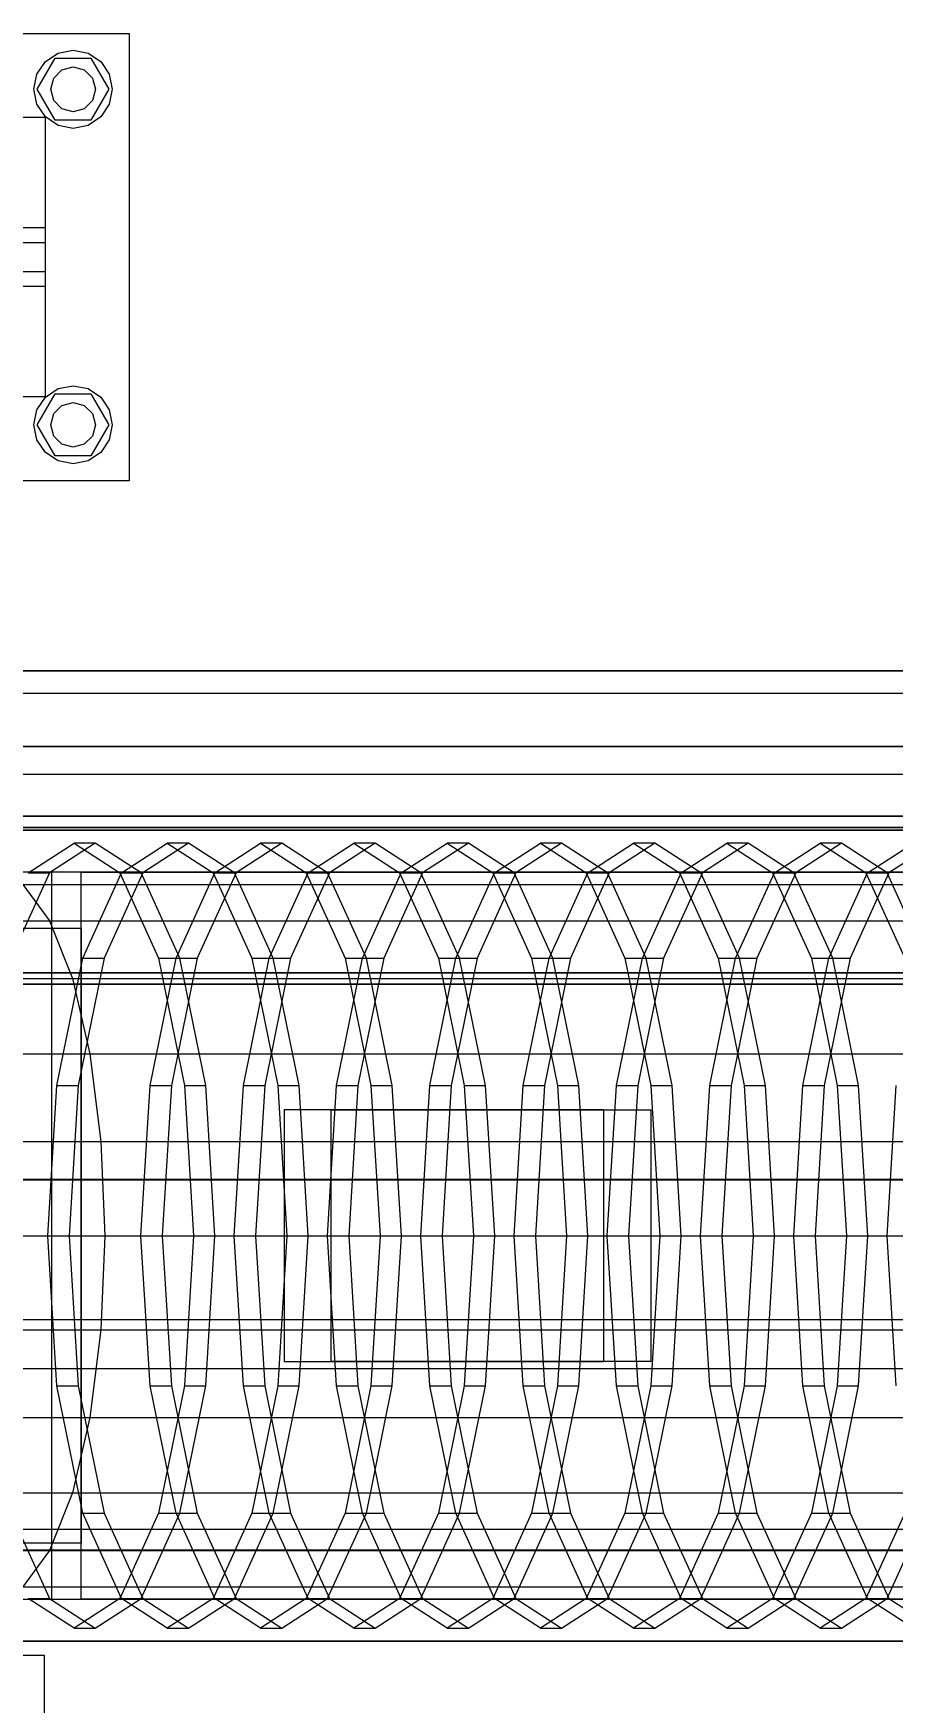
# Model space of a CAD drawing. Header units: millimetres. Extents: x -1970 to 34302, y -65268 to 6837.
# Drawn here: x 10099 to 10406, y -17537 to -16940 of the extents above; entities that cross this region are included whole.
import ezdxf

# ---------------------------------------------------------------- set-up
doc = ezdxf.new("R2010")
doc.units = ezdxf.units.MM
for name, color, linetype, lineweight in [('COTAS_O', 1, 'Continuous', 0), ('superior_C01', 7, 'Continuous', 0), ('superior_mezcladora', 7, 'Continuous', 0)]:
    doc.layers.add(name, color=color, linetype=linetype, lineweight=lineweight)
doc.dimstyles.new('R19_100', dxfattribs={"dimtxt": 250, "dimasz": 150, "dimexe": 150, "dimexo": 80, "dimgap": 100, "dimtad": 1, "dimtih": 1, "dimtoh": 1, "dimdsep": 46, "dimcen": 0.09, "dimadec": 0, "dimazin": 0, "dimtfac": 1, "dimtdec": 4, "dimtofl": 0, "dimtmove": 0, "dimatfit": 3, "dimfxl": 1, "dimtolj": 1, "dimtzin": 0, "dimarcsym": 0})

# ---------------------------------------------------------------- blocks, each defined once
blk = doc.blocks.new('*D29')
at = {"layer": 'COTAS_O', "color": 0, "lineweight": -2, "transparency": 16777216}
for p, q in [((10489.53, -17350), (9719.53, -17350)), ((9869.53, -18500), (9869.53, -17500)), ((10489.53, -18650), (9719.53, -18650))]:
    blk.add_line(p, q, dxfattribs=at)
at = {"layer": 'COTAS_O', "color": 0, "transparency": 16777216}
for points in [[(9844.53, -17500), (9894.53, -17500), (9869.53, -17350)], [(9844.53, -18500), (9894.53, -18500), (9869.53, -18650)]]:
    blk.add_solid(points, dxfattribs=at)
at = {"layer": 'Defpoints', "color": 0, "transparency": 16777216}
for p in [(9869.53, -17350), (10569.53, -17350), (10569.53, -18650)]:
    blk.add_point(p, dxfattribs=at)

msp = doc.modelspace()

# ---------------------------------------------------------------- linework, layer by layer
at = {"layer": 'superior_C01'}
for p, q in [((9973.098, -16940), (10133.098, -16940)), ((10133.098, -16940), (10133.098, -17100)), ((10103.198, -16950.101), (10107.74, -16947.066)), ((10107.74, -16947.066), (10113.098, -16946)), ((10113.098, -16946), (10118.455, -16947.066)), ((10118.455, -16947.066), (10122.997, -16950.101)), ((10099.098, -16960), (10100.163, -16954.642)), ((10100.163, -16954.642), (10103.198, -16950.101)), ((10100.298, -16960), (10106.698, -16948.915)), ((10106.169, -16956), (10109.098, -16953.072)), ((10106.698, -16948.915), (10119.498, -16948.915)), ((10109.098, -16953.072), (10113.098, -16952)), ((10113.098, -16952), (10117.098, -16953.072)), ((10117.098, -16953.072), (10120.026, -16956)), ((10119.498, -16948.915), (10125.898, -16960)), ((10122.997, -16950.101), (10126.032, -16954.642)), ((10126.032, -16954.642), (10127.098, -16960)), ((10100.163, -16965.358), (10099.098, -16960)), ((10106.698, -16971.085), (10100.298, -16960)), ((10105.098, -16960), (10106.169, -16956)), ((10106.169, -16964), (10105.098, -16960)), ((10125.898, -16960), (10119.498, -16971.085)), ((10120.026, -16956), (10121.098, -16960)), ((10121.098, -16960), (10120.026, -16964)), ((10127.098, -16960), (10126.032, -16965.358)), ((10103.198, -16969.899), (10100.163, -16965.358)), ((10109.098, -16966.928), (10106.169, -16964)), ((10120.026, -16964), (10117.098, -16966.928)), ((10126.032, -16965.358), (10122.997, -16969.899)), ((10003.098, -16970), (10103.098, -16970)), ((10103.098, -16970), (10103.098, -17070)), ((10107.74, -16972.934), (10103.198, -16969.899)), ((10119.498, -16971.085), (10106.698, -16971.085)), ((10113.098, -16968), (10109.098, -16966.928)), ((10117.098, -16966.928), (10113.098, -16968)), ((10122.997, -16969.899), (10118.455, -16972.934)), ((10113.098, -16974), (10107.74, -16972.934)), ((10118.455, -16972.934), (10113.098, -16974)), ((10103.098, -17009.6), (10095.098, -17009.6)), ((10103.098, -17009.6), (10103.098, -17014.8)), ((10095.098, -17014.8), (10103.098, -17014.8)), ((10103.098, -17014.8), (10103.098, -17025.2)), ((10095.098, -17025.2), (10103.098, -17025.2)), ((10103.098, -17025.2), (10103.098, -17030.4)), ((10095.098, -17030.4), (10103.098, -17030.4)), ((10103.198, -17070.101), (10107.74, -17067.066)), ((10107.74, -17067.066), (10113.098, -17066)), ((10113.098, -17066), (10118.455, -17067.066)), ((10118.455, -17067.066), (10122.997, -17070.101)), ((10103.098, -17070), (10003.098, -17070)), ((10100.163, -17074.642), (10103.198, -17070.101)), ((10100.298, -17080), (10106.698, -17068.915)), ((10106.169, -17076), (10109.098, -17073.072)), ((10106.698, -17068.915), (10119.498, -17068.915)), ((10109.098, -17073.072), (10113.098, -17072)), ((10113.098, -17072), (10117.098, -17073.072)), ((10117.098, -17073.072), (10120.026, -17076)), ((10119.498, -17068.915), (10125.898, -17080)), ((10122.997, -17070.101), (10126.032, -17074.642)), ((10099.098, -17080), (10100.163, -17074.642)), ((10100.163, -17085.358), (10099.098, -17080)), ((10106.698, -17091.085), (10100.298, -17080)), ((10105.098, -17080), (10106.169, -17076)), ((10106.169, -17084), (10105.098, -17080)), ((10125.898, -17080), (10119.498, -17091.085)), ((10120.026, -17076), (10121.098, -17080)), ((10121.098, -17080), (10120.026, -17084)), ((10126.032, -17074.642), (10127.098, -17080)), ((10127.098, -17080), (10126.032, -17085.358)), ((10103.198, -17089.899), (10100.163, -17085.358)), ((10109.098, -17086.928), (10106.169, -17084)), ((10120.026, -17084), (10117.098, -17086.928)), ((10126.032, -17085.358), (10122.997, -17089.899)), ((10107.74, -17092.934), (10103.198, -17089.899)), ((10119.498, -17091.085), (10106.698, -17091.085)), ((10113.098, -17088), (10109.098, -17086.928)), ((10117.098, -17086.928), (10113.098, -17088)), ((10122.997, -17089.899), (10118.455, -17092.934)), ((10113.098, -17094), (10107.74, -17092.934)), ((10118.455, -17092.934), (10113.098, -17094)), ((10133.098, -17100), (9973.098, -17100)), ((9981.833, -17168), (10981.847, -17168)), ((10997.373, -17168), (9997.359, -17168)), ((9981.833, -17176), (10981.847, -17176)), ((9997.359, -17176), (10997.373, -17176)), ((9982.435, -17195), (10977.904, -17195)), ((10978.585, -17195), (9983.117, -17195)), ((9991.539, -17195), (10992.917, -17195)), ((10993.122, -17195), (9991.743, -17195)), ((9982.435, -17205), (10977.904, -17205)), ((9983.117, -17205), (10978.585, -17205)), ((9991.539, -17205), (10992.917, -17205)), ((9991.743, -17205), (10993.122, -17205)), ((10630.4, -17225), (9906.46, -17225)), ((9909.504, -17225), (10633.444, -17225)), ((10097.074, -17240.287), (10113.427, -17229.6)), ((10121.048, -17229.6), (10104.694, -17240.287)), ((10113.427, -17229.6), (10129.781, -17240.287)), ((10121.048, -17229.6), (10113.427, -17229.6)), ((10137.402, -17240.287), (10121.048, -17229.6)), ((10130.413, -17240.287), (10146.767, -17229.6)), ((10154.387, -17229.6), (10138.033, -17240.287)), ((10146.767, -17229.6), (10163.12, -17240.287)), ((10154.387, -17229.6), (10146.767, -17229.6)), ((10170.741, -17240.287), (10154.387, -17229.6)), ((10163.752, -17240.287), (10180.106, -17229.6)), ((10187.726, -17229.6), (10171.373, -17240.287)), ((10180.106, -17229.6), (10196.46, -17240.287)), ((10187.726, -17229.6), (10180.106, -17229.6)), ((10204.08, -17240.287), (10187.726, -17229.6)), ((10197.092, -17240.287), (10213.445, -17229.6)), ((10221.066, -17229.6), (10204.712, -17240.287)), ((10213.445, -17229.6), (10229.799, -17240.287)), ((10221.066, -17229.6), (10213.445, -17229.6)), ((10237.419, -17240.287), (10221.066, -17229.6)), ((10230.431, -17240.287), (10246.785, -17229.6)), ((10254.405, -17229.6), (10238.051, -17240.287)), ((10246.785, -17229.6), (10263.138, -17240.287)), ((10254.405, -17229.6), (10246.785, -17229.6)), ((10270.759, -17240.287), (10254.405, -17229.6)), ((10263.77, -17240.287), (10280.124, -17229.6)), ((10287.744, -17229.6), (10271.391, -17240.287)), ((10280.124, -17229.6), (10296.478, -17240.287)), ((10287.744, -17229.6), (10280.124, -17229.6)), ((10304.098, -17240.287), (10287.744, -17229.6)), ((10297.109, -17240.287), (10313.463, -17229.6)), ((10321.084, -17229.6), (10304.73, -17240.287)), ((10313.463, -17229.6), (10329.817, -17240.287)), ((10321.084, -17229.6), (10313.463, -17229.6)), ((10337.437, -17240.287), (10321.084, -17229.6)), ((10330.449, -17240.287), (10346.803, -17229.6)), ((10354.423, -17229.6), (10338.069, -17240.287)), ((10346.803, -17229.6), (10363.156, -17240.287)), ((10354.423, -17229.6), (10346.803, -17229.6)), ((10370.777, -17240.287), (10354.423, -17229.6)), ((10363.788, -17240.287), (10380.142, -17229.6)), ((10387.762, -17229.6), (10371.408, -17240.287)), ((10380.142, -17229.6), (10396.496, -17240.287)), ((10387.762, -17229.6), (10380.142, -17229.6)), ((10404.116, -17240.287), (10387.762, -17229.6)), ((10397.127, -17240.287), (10413.481, -17229.6)), ((10421.102, -17229.6), (10404.748, -17240.287)), ((10542.076, -17240), (10084.851, -17240)), ((10104.694, -17240.287), (10090.83, -17270.722)), ((10097.074, -17240.287), (10104.694, -17240.287)), ((10600.696, -17240), (10105.369, -17240)), ((10105.369, -17240), (10105.369, -17500)), ((10116.022, -17240), (10105.369, -17240)), ((10116.022, -17500), (10116.022, -17240)), ((10116.022, -17240), (10611.349, -17240)), ((10116.549, -17270.722), (10130.413, -17240.287)), ((10138.033, -17240.287), (10124.169, -17270.722)), ((10129.781, -17240.287), (10143.645, -17270.722)), ((10129.781, -17240.287), (10137.402, -17240.287)), ((10130.413, -17240.287), (10138.033, -17240.287)), ((10151.266, -17270.722), (10137.402, -17240.287)), ((10149.888, -17270.722), (10163.752, -17240.287)), ((10171.373, -17240.287), (10157.509, -17270.722)), ((10163.12, -17240.287), (10176.984, -17270.722)), ((10163.12, -17240.287), (10170.741, -17240.287)), ((10163.752, -17240.287), (10171.373, -17240.287)), ((10184.605, -17270.722), (10170.741, -17240.287)), ((10183.227, -17270.722), (10197.092, -17240.287)), ((10204.712, -17240.287), (10190.848, -17270.722)), ((10196.46, -17240.287), (10210.324, -17270.722)), ((10196.46, -17240.287), (10204.08, -17240.287)), ((10197.092, -17240.287), (10204.712, -17240.287)), ((10217.944, -17270.722), (10204.08, -17240.287)), ((10216.567, -17270.722), (10230.431, -17240.287)), ((10238.051, -17240.287), (10224.187, -17270.722)), ((10229.799, -17240.287), (10243.663, -17270.722)), ((10229.799, -17240.287), (10237.419, -17240.287)), ((10230.431, -17240.287), (10238.051, -17240.287)), ((10251.284, -17270.722), (10237.419, -17240.287)), ((10249.906, -17270.722), (10263.77, -17240.287)), ((10271.391, -17240.287), (10257.526, -17270.722)), ((10263.138, -17240.287), (10277.002, -17270.722)), ((10263.138, -17240.287), (10270.759, -17240.287)), ((10263.77, -17240.287), (10271.391, -17240.287)), ((10284.623, -17270.722), (10270.759, -17240.287)), ((10283.245, -17270.722), (10297.109, -17240.287)), ((10304.73, -17240.287), (10290.866, -17270.722)), ((10296.478, -17240.287), (10310.342, -17270.722)), ((10296.478, -17240.287), (10304.098, -17240.287)), ((10297.109, -17240.287), (10304.73, -17240.287)), ((10317.962, -17270.722), (10304.098, -17240.287)), ((10316.585, -17270.722), (10330.449, -17240.287)), ((10338.069, -17240.287), (10324.205, -17270.722)), ((10329.817, -17240.287), (10343.681, -17270.722)), ((10329.817, -17240.287), (10337.437, -17240.287)), ((10330.449, -17240.287), (10338.069, -17240.287)), ((10351.301, -17270.722), (10337.437, -17240.287)), ((10349.924, -17270.722), (10363.788, -17240.287)), ((10371.408, -17240.287), (10357.544, -17270.722)), ((10363.156, -17240.287), (10377.02, -17270.722)), ((10363.156, -17240.287), (10370.777, -17240.287)), ((10363.788, -17240.287), (10371.408, -17240.287)), ((10384.641, -17270.722), (10370.777, -17240.287)), ((10383.263, -17270.722), (10397.127, -17240.287)), ((10404.748, -17240.287), (10390.884, -17270.722)), ((10396.496, -17240.287), (10410.36, -17270.722)), ((10396.496, -17240.287), (10404.116, -17240.287)), ((10397.127, -17240.287), (10404.748, -17240.287)), ((10417.98, -17270.722), (10404.116, -17240.287)), ((10074.61, -17244.43), (10531.834, -17244.43)), ((10095.092, -17244.43), (10104.635, -17257.417)), ((10095.092, -17244.43), (10552.317, -17244.43)), ((10065.066, -17257.417), (10522.291, -17257.417)), ((10104.635, -17257.417), (10112.83, -17278.076)), ((10104.635, -17257.417), (10561.86, -17257.417)), ((9925.512, -17260), (10116.022, -17260)), ((10097.151, -17260), (10116.022, -17260)), ((10116.022, -17260), (10116.022, -17480)), ((10107.285, -17316.271), (10116.549, -17270.722)), ((10124.169, -17270.722), (10114.906, -17316.271)), ((10116.549, -17270.722), (10124.169, -17270.722)), ((10140.624, -17316.271), (10149.888, -17270.722)), ((10143.645, -17270.722), (10152.909, -17316.271)), ((10143.645, -17270.722), (10151.266, -17270.722)), ((10157.509, -17270.722), (10148.245, -17316.271)), ((10149.888, -17270.722), (10157.509, -17270.722)), ((10160.529, -17316.271), (10151.266, -17270.722)), ((10173.964, -17316.271), (10183.227, -17270.722)), ((10176.984, -17270.722), (10186.248, -17316.271)), ((10176.984, -17270.722), (10184.605, -17270.722)), ((10190.848, -17270.722), (10181.584, -17316.271)), ((10183.227, -17270.722), (10190.848, -17270.722)), ((10193.869, -17316.271), (10184.605, -17270.722)), ((10207.303, -17316.271), (10216.567, -17270.722)), ((10210.324, -17270.722), (10219.587, -17316.271)), ((10210.324, -17270.722), (10217.944, -17270.722)), ((10224.187, -17270.722), (10214.924, -17316.271)), ((10216.567, -17270.722), (10224.187, -17270.722)), ((10227.208, -17316.271), (10217.944, -17270.722)), ((10240.642, -17316.271), (10249.906, -17270.722)), ((10243.663, -17270.722), (10252.927, -17316.271)), ((10243.663, -17270.722), (10251.284, -17270.722)), ((10257.526, -17270.722), (10248.263, -17316.271)), ((10249.906, -17270.722), (10257.526, -17270.722)), ((10260.547, -17316.271), (10251.284, -17270.722)), ((10273.982, -17316.271), (10283.245, -17270.722)), ((10277.002, -17270.722), (10286.266, -17316.271)), ((10277.002, -17270.722), (10284.623, -17270.722)), ((10290.866, -17270.722), (10281.602, -17316.271)), ((10283.245, -17270.722), (10290.866, -17270.722)), ((10293.887, -17316.271), (10284.623, -17270.722)), ((10307.321, -17316.271), (10316.585, -17270.722)), ((10310.342, -17270.722), (10319.605, -17316.271)), ((10310.342, -17270.722), (10317.962, -17270.722)), ((10324.205, -17270.722), (10314.941, -17316.271)), ((10316.585, -17270.722), (10324.205, -17270.722)), ((10327.226, -17316.271), (10317.962, -17270.722)), ((10340.66, -17316.271), (10349.924, -17270.722)), ((10343.681, -17270.722), (10352.945, -17316.271)), ((10343.681, -17270.722), (10351.301, -17270.722)), ((10357.544, -17270.722), (10348.281, -17316.271)), ((10349.924, -17270.722), (10357.544, -17270.722)), ((10360.565, -17316.271), (10351.301, -17270.722)), ((10374, -17316.271), (10383.263, -17270.722)), ((10377.02, -17270.722), (10386.284, -17316.271)), ((10377.02, -17270.722), (10384.641, -17270.722)), ((10390.884, -17270.722), (10381.62, -17316.271)), ((10383.263, -17270.722), (10390.884, -17270.722)), ((10393.904, -17316.271), (10384.641, -17270.722)), ((10056.871, -17278.076), (10514.096, -17278.076)), ((10112.83, -17278.076), (10119.119, -17305)), ((10112.83, -17278.076), (10570.055, -17278.076)), ((10050.583, -17305), (10507.808, -17305)), ((10119.119, -17305), (10123.071, -17336.354)), ((10119.119, -17305), (10576.343, -17305)), ((10104.032, -17370), (10107.285, -17316.271)), ((10107.285, -17316.271), (10114.906, -17316.271)), ((10114.906, -17316.271), (10111.653, -17370)), ((10137.371, -17370), (10140.624, -17316.271)), ((10140.624, -17316.271), (10148.245, -17316.271)), ((10148.245, -17316.271), (10144.992, -17370)), ((10152.909, -17316.271), (10156.162, -17370)), ((10152.909, -17316.271), (10160.529, -17316.271)), ((10163.782, -17370), (10160.529, -17316.271)), ((10170.711, -17370), (10173.964, -17316.271)), ((10173.964, -17316.271), (10181.584, -17316.271)), ((10181.584, -17316.271), (10178.331, -17370)), ((10186.248, -17316.271), (10189.501, -17370)), ((10186.248, -17316.271), (10193.869, -17316.271)), ((10197.122, -17370), (10193.869, -17316.271)), ((10204.05, -17370), (10207.303, -17316.271)), ((10207.303, -17316.271), (10214.924, -17316.271)), ((10214.924, -17316.271), (10211.671, -17370)), ((10219.587, -17316.271), (10222.84, -17370)), ((10219.587, -17316.271), (10227.208, -17316.271)), ((10230.461, -17370), (10227.208, -17316.271)), ((10237.389, -17370), (10240.642, -17316.271)), ((10240.642, -17316.271), (10248.263, -17316.271)), ((10248.263, -17316.271), (10245.01, -17370)), ((10252.927, -17316.271), (10256.18, -17370)), ((10252.927, -17316.271), (10260.547, -17316.271)), ((10263.8, -17370), (10260.547, -17316.271)), ((10270.729, -17370), (10273.982, -17316.271)), ((10273.982, -17316.271), (10281.602, -17316.271)), ((10281.602, -17316.271), (10278.349, -17370)), ((10286.266, -17316.271), (10289.519, -17370)), ((10286.266, -17316.271), (10293.887, -17316.271)), ((10297.139, -17370), (10293.887, -17316.271)), ((10304.068, -17370), (10307.321, -17316.271)), ((10307.321, -17316.271), (10314.941, -17316.271)), ((10314.941, -17316.271), (10311.688, -17370)), ((10319.605, -17316.271), (10322.858, -17370)), ((10319.605, -17316.271), (10327.226, -17316.271)), ((10330.479, -17370), (10327.226, -17316.271)), ((10337.407, -17370), (10340.66, -17316.271)), ((10340.66, -17316.271), (10348.281, -17316.271)), ((10348.281, -17316.271), (10345.028, -17370)), ((10352.945, -17316.271), (10356.198, -17370)), ((10352.945, -17316.271), (10360.565, -17316.271)), ((10363.818, -17370), (10360.565, -17316.271)), ((10370.747, -17370), (10374, -17316.271)), ((10374, -17316.271), (10381.62, -17316.271)), ((10381.62, -17316.271), (10378.367, -17370)), ((10386.284, -17316.271), (10389.537, -17370)), ((10386.284, -17316.271), (10393.904, -17316.271)), ((10397.157, -17370), (10393.904, -17316.271)), ((10404.086, -17370), (10407.339, -17316.271)), ((10302.876, -17325), (10188.57, -17325)), ((10188.57, -17325), (10188.57, -17415)), ((10205.311, -17325), (10188.57, -17325)), ((10205.311, -17415), (10205.311, -17325)), ((10205.311, -17325), (10319.617, -17325)), ((10302.876, -17415), (10302.876, -17325)), ((10302.876, -17325), (10319.617, -17325)), ((10319.617, -17325), (10319.617, -17415)), ((10046.63, -17336.354), (10503.855, -17336.354)), ((10123.071, -17336.354), (10124.42, -17370)), ((10123.071, -17336.354), (10580.296, -17336.354)), ((10045.282, -17370), (10502.507, -17370)), ((10107.285, -17423.729), (10104.032, -17370)), ((10104.032, -17370), (10111.653, -17370)), ((10111.653, -17370), (10114.906, -17423.729)), ((10124.42, -17370), (10123.071, -17403.646)), ((10124.42, -17370), (10581.645, -17370)), ((10140.624, -17423.729), (10137.371, -17370)), ((10137.371, -17370), (10144.992, -17370)), ((10144.992, -17370), (10148.245, -17423.729)), ((10156.162, -17370), (10152.909, -17423.729)), ((10156.162, -17370), (10163.782, -17370)), ((10160.529, -17423.729), (10163.782, -17370)), ((10173.964, -17423.729), (10170.711, -17370)), ((10170.711, -17370), (10178.331, -17370)), ((10178.331, -17370), (10181.584, -17423.729)), ((10189.501, -17370), (10186.248, -17423.729)), ((10189.501, -17370), (10197.122, -17370)), ((10193.869, -17423.729), (10197.122, -17370)), ((10207.303, -17423.729), (10204.05, -17370)), ((10204.05, -17370), (10211.671, -17370)), ((10211.671, -17370), (10214.924, -17423.729)), ((10222.84, -17370), (10219.587, -17423.729)), ((10222.84, -17370), (10230.461, -17370)), ((10227.208, -17423.729), (10230.461, -17370)), ((10240.642, -17423.729), (10237.389, -17370)), ((10237.389, -17370), (10245.01, -17370)), ((10245.01, -17370), (10248.263, -17423.729)), ((10256.18, -17370), (10252.927, -17423.729)), ((10256.18, -17370), (10263.8, -17370)), ((10260.547, -17423.729), (10263.8, -17370)), ((10273.982, -17423.729), (10270.729, -17370)), ((10270.729, -17370), (10278.349, -17370)), ((10278.349, -17370), (10281.602, -17423.729)), ((10289.519, -17370), (10286.266, -17423.729)), ((10289.519, -17370), (10297.139, -17370)), ((10293.887, -17423.729), (10297.139, -17370)), ((10307.321, -17423.729), (10304.068, -17370)), ((10304.068, -17370), (10311.688, -17370)), ((10311.688, -17370), (10314.941, -17423.729)), ((10322.858, -17370), (10319.605, -17423.729)), ((10322.858, -17370), (10330.479, -17370)), ((10327.226, -17423.729), (10330.479, -17370)), ((10340.66, -17423.729), (10337.407, -17370)), ((10337.407, -17370), (10345.028, -17370)), ((10345.028, -17370), (10348.281, -17423.729)), ((10356.198, -17370), (10352.945, -17423.729)), ((10356.198, -17370), (10363.818, -17370)), ((10360.565, -17423.729), (10363.818, -17370)), ((10374, -17423.729), (10370.747, -17370)), ((10370.747, -17370), (10378.367, -17370)), ((10378.367, -17370), (10381.62, -17423.729)), ((10389.537, -17370), (10386.284, -17423.729)), ((10389.537, -17370), (10397.157, -17370)), ((10393.904, -17423.729), (10397.157, -17370)), ((10407.339, -17423.729), (10404.086, -17370)), ((10404.086, -17370), (10411.706, -17370)), ((10046.63, -17403.646), (10503.855, -17403.646)), ((10123.071, -17403.646), (10119.119, -17435)), ((10123.071, -17403.646), (10580.296, -17403.646)), ((10188.57, -17415), (10302.876, -17415)), ((10188.57, -17415), (10205.311, -17415)), ((10319.617, -17415), (10205.311, -17415)), ((10319.617, -17415), (10302.876, -17415)), ((10116.549, -17469.278), (10107.285, -17423.729)), ((10107.285, -17423.729), (10114.906, -17423.729)), ((10114.906, -17423.729), (10124.169, -17469.278)), ((10149.888, -17469.278), (10140.624, -17423.729)), ((10140.624, -17423.729), (10148.245, -17423.729)), ((10152.909, -17423.729), (10143.645, -17469.278)), ((10148.245, -17423.729), (10157.509, -17469.278)), ((10151.266, -17469.278), (10160.529, -17423.729)), ((10152.909, -17423.729), (10160.529, -17423.729)), ((10183.227, -17469.278), (10173.964, -17423.729)), ((10173.964, -17423.729), (10181.584, -17423.729)), ((10186.248, -17423.729), (10176.984, -17469.278)), ((10181.584, -17423.729), (10190.848, -17469.278)), ((10184.605, -17469.278), (10193.869, -17423.729)), ((10186.248, -17423.729), (10193.869, -17423.729)), ((10216.567, -17469.278), (10207.303, -17423.729)), ((10207.303, -17423.729), (10214.924, -17423.729)), ((10219.587, -17423.729), (10210.324, -17469.278)), ((10214.924, -17423.729), (10224.187, -17469.278)), ((10217.944, -17469.278), (10227.208, -17423.729)), ((10219.587, -17423.729), (10227.208, -17423.729)), ((10249.906, -17469.278), (10240.642, -17423.729)), ((10240.642, -17423.729), (10248.263, -17423.729)), ((10252.927, -17423.729), (10243.663, -17469.278)), ((10248.263, -17423.729), (10257.526, -17469.278)), ((10251.284, -17469.278), (10260.547, -17423.729)), ((10252.927, -17423.729), (10260.547, -17423.729)), ((10283.245, -17469.278), (10273.982, -17423.729)), ((10273.982, -17423.729), (10281.602, -17423.729)), ((10286.266, -17423.729), (10277.002, -17469.278)), ((10281.602, -17423.729), (10290.866, -17469.278)), ((10284.623, -17469.278), (10293.887, -17423.729)), ((10286.266, -17423.729), (10293.887, -17423.729)), ((10316.585, -17469.278), (10307.321, -17423.729)), ((10307.321, -17423.729), (10314.941, -17423.729)), ((10319.605, -17423.729), (10310.342, -17469.278)), ((10314.941, -17423.729), (10324.205, -17469.278)), ((10317.962, -17469.278), (10327.226, -17423.729)), ((10319.605, -17423.729), (10327.226, -17423.729)), ((10349.924, -17469.278), (10340.66, -17423.729)), ((10340.66, -17423.729), (10348.281, -17423.729)), ((10352.945, -17423.729), (10343.681, -17469.278)), ((10348.281, -17423.729), (10357.544, -17469.278)), ((10351.301, -17469.278), (10360.565, -17423.729)), ((10352.945, -17423.729), (10360.565, -17423.729)), ((10383.263, -17469.278), (10374, -17423.729)), ((10374, -17423.729), (10381.62, -17423.729)), ((10386.284, -17423.729), (10377.02, -17469.278)), ((10381.62, -17423.729), (10390.884, -17469.278)), ((10384.641, -17469.278), (10393.904, -17423.729)), ((10386.284, -17423.729), (10393.904, -17423.729)), ((10050.583, -17435), (10507.808, -17435)), ((10119.119, -17435), (10112.83, -17461.924)), ((10119.119, -17435), (10576.343, -17435)), ((10056.871, -17461.924), (10514.096, -17461.924)), ((10112.83, -17461.924), (10104.635, -17482.583)), ((10112.83, -17461.924), (10570.055, -17461.924)), ((10090.83, -17469.278), (10104.694, -17499.713)), ((10130.413, -17499.713), (10116.549, -17469.278)), ((10116.549, -17469.278), (10124.169, -17469.278)), ((10124.169, -17469.278), (10138.033, -17499.713)), ((10143.645, -17469.278), (10129.781, -17499.713)), ((10137.402, -17499.713), (10151.266, -17469.278)), ((10143.645, -17469.278), (10151.266, -17469.278)), ((10163.752, -17499.713), (10149.888, -17469.278)), ((10149.888, -17469.278), (10157.509, -17469.278)), ((10157.509, -17469.278), (10171.373, -17499.713)), ((10176.984, -17469.278), (10163.12, -17499.713)), ((10170.741, -17499.713), (10184.605, -17469.278)), ((10176.984, -17469.278), (10184.605, -17469.278)), ((10197.092, -17499.713), (10183.227, -17469.278)), ((10183.227, -17469.278), (10190.848, -17469.278)), ((10190.848, -17469.278), (10204.712, -17499.713)), ((10210.324, -17469.278), (10196.46, -17499.713)), ((10204.08, -17499.713), (10217.944, -17469.278)), ((10210.324, -17469.278), (10217.944, -17469.278)), ((10230.431, -17499.713), (10216.567, -17469.278)), ((10216.567, -17469.278), (10224.187, -17469.278)), ((10224.187, -17469.278), (10238.051, -17499.713)), ((10243.663, -17469.278), (10229.799, -17499.713)), ((10237.419, -17499.713), (10251.284, -17469.278)), ((10243.663, -17469.278), (10251.284, -17469.278)), ((10263.77, -17499.713), (10249.906, -17469.278)), ((10249.906, -17469.278), (10257.526, -17469.278)), ((10257.526, -17469.278), (10271.391, -17499.713)), ((10277.002, -17469.278), (10263.138, -17499.713)), ((10270.759, -17499.713), (10284.623, -17469.278)), ((10277.002, -17469.278), (10284.623, -17469.278)), ((10297.109, -17499.713), (10283.245, -17469.278)), ((10283.245, -17469.278), (10290.866, -17469.278)), ((10290.866, -17469.278), (10304.73, -17499.713)), ((10310.342, -17469.278), (10296.478, -17499.713)), ((10304.098, -17499.713), (10317.962, -17469.278)), ((10310.342, -17469.278), (10317.962, -17469.278)), ((10330.449, -17499.713), (10316.585, -17469.278)), ((10316.585, -17469.278), (10324.205, -17469.278)), ((10324.205, -17469.278), (10338.069, -17499.713)), ((10343.681, -17469.278), (10329.817, -17499.713)), ((10337.437, -17499.713), (10351.301, -17469.278)), ((10343.681, -17469.278), (10351.301, -17469.278)), ((10363.788, -17499.713), (10349.924, -17469.278)), ((10349.924, -17469.278), (10357.544, -17469.278)), ((10357.544, -17469.278), (10371.408, -17499.713)), ((10377.02, -17469.278), (10363.156, -17499.713)), ((10370.777, -17499.713), (10384.641, -17469.278)), ((10377.02, -17469.278), (10384.641, -17469.278)), ((10397.127, -17499.713), (10383.263, -17469.278)), ((10383.263, -17469.278), (10390.884, -17469.278)), ((10390.884, -17469.278), (10404.748, -17499.713)), ((10410.36, -17469.278), (10396.496, -17499.713)), ((10404.116, -17499.713), (10417.98, -17469.278)), ((10116.022, -17480), (9925.512, -17480)), ((10116.022, -17480), (10097.151, -17480)), ((10065.066, -17482.583), (10522.291, -17482.583)), ((10104.635, -17482.583), (10095.092, -17495.57)), ((10104.635, -17482.583), (10561.86, -17482.583)), ((10074.61, -17495.57), (10531.834, -17495.57)), ((10095.092, -17495.57), (10552.317, -17495.57)), ((10084.851, -17500), (10542.076, -17500)), ((10113.427, -17510.4), (10097.074, -17499.713)), ((10097.074, -17499.713), (10104.694, -17499.713)), ((10104.694, -17499.713), (10121.048, -17510.4)), ((10105.369, -17500), (10600.696, -17500)), ((10105.369, -17500), (10116.022, -17500)), ((10129.781, -17499.713), (10113.427, -17510.4)), ((10611.349, -17500), (10116.022, -17500)), ((10121.048, -17510.4), (10137.402, -17499.713)), ((10129.781, -17499.713), (10137.402, -17499.713)), ((10146.767, -17510.4), (10130.413, -17499.713)), ((10130.413, -17499.713), (10138.033, -17499.713)), ((10138.033, -17499.713), (10154.387, -17510.4)), ((10163.12, -17499.713), (10146.767, -17510.4)), ((10154.387, -17510.4), (10170.741, -17499.713)), ((10163.12, -17499.713), (10170.741, -17499.713)), ((10180.106, -17510.4), (10163.752, -17499.713)), ((10163.752, -17499.713), (10171.373, -17499.713)), ((10171.373, -17499.713), (10187.726, -17510.4)), ((10196.46, -17499.713), (10180.106, -17510.4)), ((10187.726, -17510.4), (10204.08, -17499.713)), ((10196.46, -17499.713), (10204.08, -17499.713)), ((10213.445, -17510.4), (10197.092, -17499.713)), ((10197.092, -17499.713), (10204.712, -17499.713)), ((10204.712, -17499.713), (10221.066, -17510.4)), ((10229.799, -17499.713), (10213.445, -17510.4)), ((10221.066, -17510.4), (10237.419, -17499.713)), ((10229.799, -17499.713), (10237.419, -17499.713)), ((10246.785, -17510.4), (10230.431, -17499.713)), ((10230.431, -17499.713), (10238.051, -17499.713)), ((10238.051, -17499.713), (10254.405, -17510.4)), ((10263.138, -17499.713), (10246.785, -17510.4)), ((10254.405, -17510.4), (10270.759, -17499.713)), ((10263.138, -17499.713), (10270.759, -17499.713)), ((10280.124, -17510.4), (10263.77, -17499.713)), ((10263.77, -17499.713), (10271.391, -17499.713)), ((10271.391, -17499.713), (10287.744, -17510.4)), ((10296.478, -17499.713), (10280.124, -17510.4)), ((10287.744, -17510.4), (10304.098, -17499.713)), ((10296.478, -17499.713), (10304.098, -17499.713)), ((10313.463, -17510.4), (10297.109, -17499.713)), ((10297.109, -17499.713), (10304.73, -17499.713)), ((10304.73, -17499.713), (10321.084, -17510.4)), ((10329.817, -17499.713), (10313.463, -17510.4)), ((10321.084, -17510.4), (10337.437, -17499.713)), ((10329.817, -17499.713), (10337.437, -17499.713)), ((10346.803, -17510.4), (10330.449, -17499.713)), ((10330.449, -17499.713), (10338.069, -17499.713)), ((10338.069, -17499.713), (10354.423, -17510.4)), ((10363.156, -17499.713), (10346.803, -17510.4)), ((10354.423, -17510.4), (10370.777, -17499.713)), ((10363.156, -17499.713), (10370.777, -17499.713)), ((10380.142, -17510.4), (10363.788, -17499.713)), ((10363.788, -17499.713), (10371.408, -17499.713)), ((10371.408, -17499.713), (10387.762, -17510.4)), ((10396.496, -17499.713), (10380.142, -17510.4)), ((10387.762, -17510.4), (10404.116, -17499.713)), ((10396.496, -17499.713), (10404.116, -17499.713)), ((10413.481, -17510.4), (10397.127, -17499.713)), ((10397.127, -17499.713), (10404.748, -17499.713)), ((10404.748, -17499.713), (10421.102, -17510.4)), ((9906.46, -17515), (10630.4, -17515)), ((10633.444, -17515), (9909.504, -17515)), ((10113.427, -17510.4), (10121.048, -17510.4)), ((10146.767, -17510.4), (10154.387, -17510.4)), ((10180.106, -17510.4), (10187.726, -17510.4)), ((10213.445, -17510.4), (10221.066, -17510.4)), ((10246.785, -17510.4), (10254.405, -17510.4)), ((10280.124, -17510.4), (10287.744, -17510.4)), ((10313.463, -17510.4), (10321.084, -17510.4)), ((10346.803, -17510.4), (10354.423, -17510.4)), ((10380.142, -17510.4), (10387.762, -17510.4)), ((10002.793, -17520), (10102.793, -17520)), ((10102.793, -17520), (10102.793, -17620))]:
    msp.add_line(p, q, dxfattribs=at)
at = {"layer": 'superior_mezcladora'}
for p, q in [((10553.33, -17220), (9228.33, -17220)), ((9230.49, -17220), (10555.49, -17220)), ((10583.567, -17220), (9258.567, -17220)), ((9260.727, -17220), (10585.727, -17220)), ((9230.49, -17224), (10555.49, -17224)), ((10583.567, -17224), (9258.567, -17224)), ((10555.49, -17276), (9230.49, -17276)), ((9258.567, -17276), (10583.567, -17276)), ((9228.33, -17280), (10553.33, -17280)), ((10555.49, -17280), (9230.49, -17280)), ((9258.567, -17280), (10583.567, -17280)), ((10585.727, -17280), (9260.727, -17280)), ((9119.529, -17400), (10569.529, -17400)), ((9119.529, -17417.5), (10569.529, -17417.5)), ((9119.529, -17475), (10569.529, -17475)), ((10569.529, -17482.5), (9119.529, -17482.5))]:
    msp.add_line(p, q, dxfattribs=at)

# ---------------------------------------------------------------- dimensions: what is measured, and where the dimension line sits
at = {"layer": 'COTAS_O'}
dim = msp.add_aligned_dim(p1=(10569.529, -18650), p2=(10569.529, -17350), distance=700, text='<> O', dimstyle='R19_100', dxfattribs=at)
dim.commit()
dim.dimension.update_dxf_attribs({"geometry": '*D29', "text_midpoint": (9869.529, -18000)})

doc.saveas('drawing.dxf')
